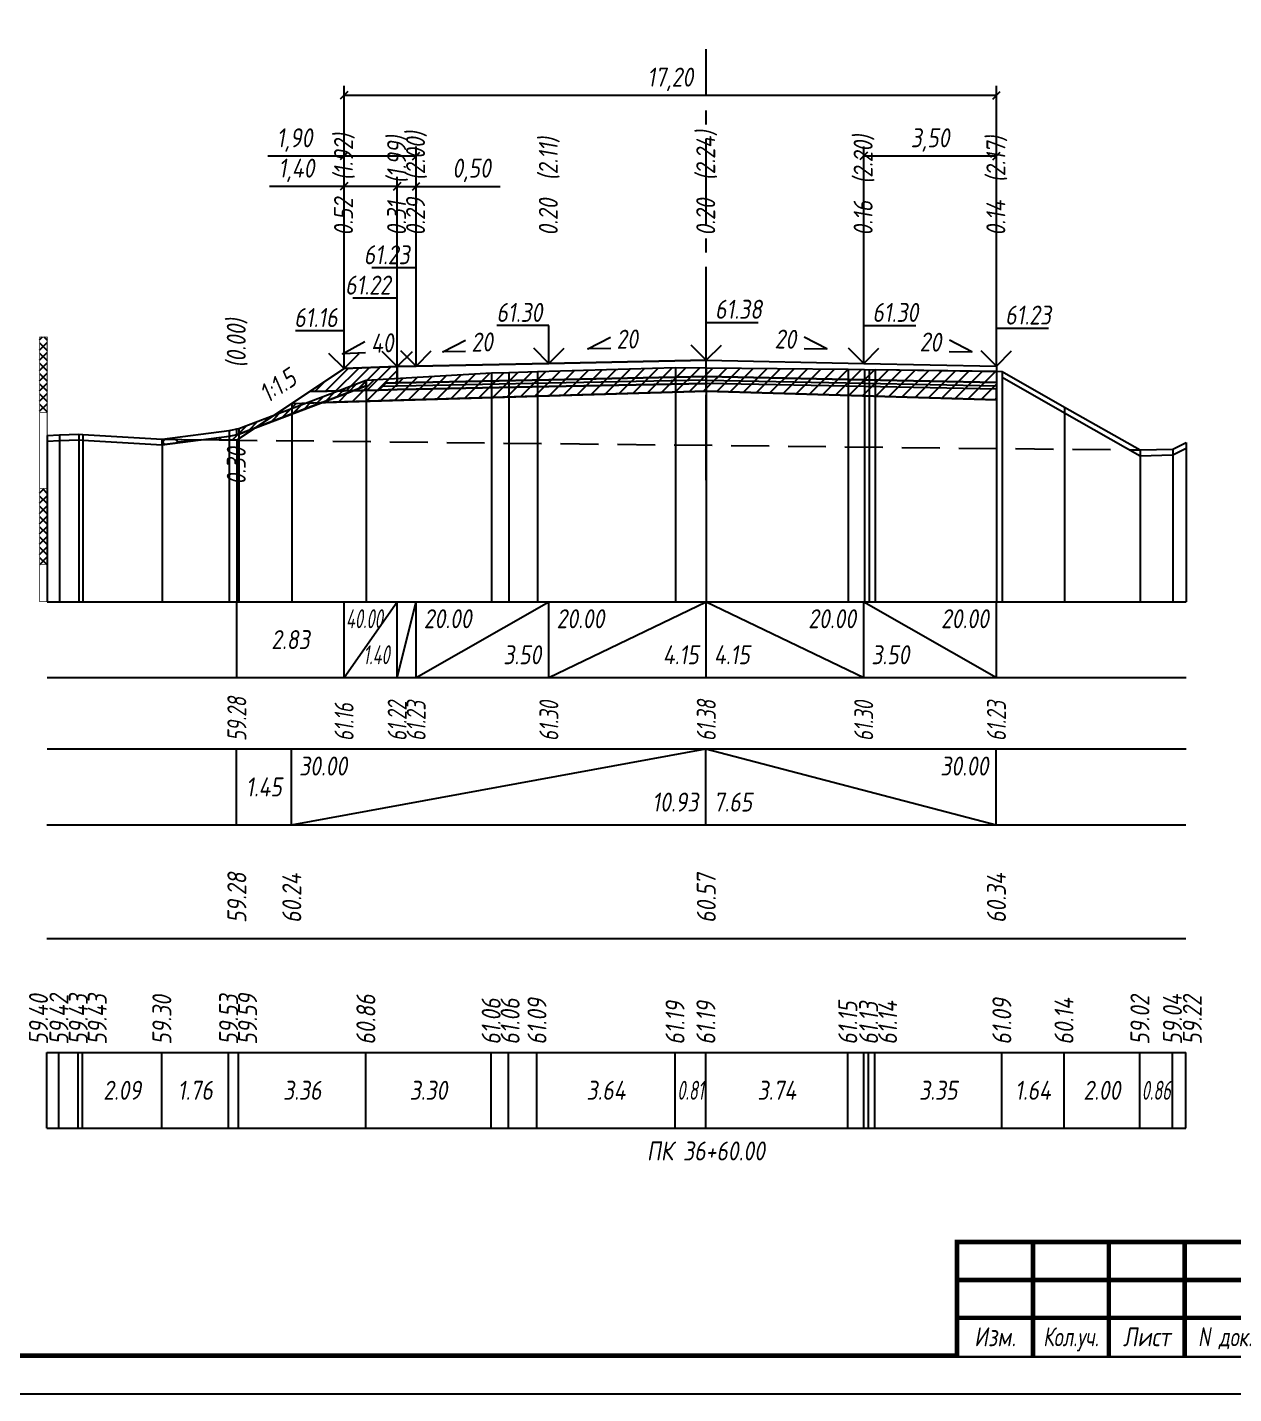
# Model space of a CAD drawing. Extents: x -717 to 1451, y -133302 to 233.
# Drawn here: x 77.4 to 236.4, y -57473.4 to -57293.3 of the extents above; entities that cross this region are included whole.
import ezdxf
from ezdxf.enums import TextEntityAlignment as Align

# ---------------------------------------------------------------- set-up
doc = ezdxf.new("R2010")
doc.units = 0
doc.linetypes.add('осевая2', pattern=[1.125, 0.75, -0.125, 0.125, -0.125])
doc.linetypes.add('штриховая', pattern=[0.75, 0.5, -0.25])
for name, color, linetype in [('Зарамочное оформление', 7, 'Continuous'), ('Интерполированный поперечник', 2, 'Continuous'), ('Код_510', 7, 'Continuous'), ('Код_514', 1, 'Continuous'), ('Код_516', 1, 'Continuous'), ('Контур_0', 7, 'Continuous'), ('Контур_2521', 7, 'Continuous'), ('Контур_2564', 7, 'Continuous'), ('Контур_2660', 7, 'Continuous'), ('Контур_2665', 7, 'Continuous'), ('Контур_400', 7, 'Continuous'), ('Контур_508', 7, 'Continuous'), ('Контур_512', 7, 'Continuous'), ('Контур_513', 7, 'Continuous'), ('Контур_818', 7, 'Continuous'), ('Красный поперечник', 1, 'Continuous'), ('Линейка абсолютных высот', 7, 'Continuous'), ('Объём_2501', 7, 'Continuous'), ('Объём_2564', 7, 'Continuous'), ('Объём_2650', 7, 'Continuous'), ('Объём_2660', 7, 'Continuous'), ('Объём_2661', 7, 'Continuous'), ('Объём_2665', 7, 'Continuous'), ('Объём_2666', 7, 'Continuous'), ('Объём_2667', 7, 'Continuous'), ('Объём_2668', 7, 'Continuous'), ('Объём_2669', 7, 'Continuous'), ('Объём_2675', 7, 'Continuous'), ('Ось', 1, 'осевая2'), ('Откосы', 7, 'Continuous'), ('Отметки покрытия', 7, 'Continuous'), ('Подписи поперечников', 7, 'Continuous'), ('Рабочие отметки', 7, 'Continuous'), ('Рабочие отметки доп.', 7, 'Continuous'), ('Таблица', 7, 'Continuous'), ('Уклоны проезжей части', 7, 'Continuous'), ('Черный поперечник', 3, 'Continuous')]:
    doc.layers.add(name, color=color, linetype=linetype)
for name, color, linetype, true_color in [('Контур_2540', 2, 'Continuous', 0xffff00), ('Контур_2560', 2, 'Continuous', 0xffff00), ('Контур_2561', 7, 'Continuous', 0xff8040), ('Контур_2562', 3, 'Continuous', 0x00ff00), ('Контур_2563', 7, 'Continuous', 0xff8000), ('Контур_2570', 7, 'Continuous', 0x80ff00), ('Контур_2736', 4, 'Continuous', 0x00ffff), ('Контур_2737', 4, 'Continuous', 0x00ffff), ('Контур_2738', 4, 'Continuous', 0x00ffff), ('Контур_2739', 4, 'Continuous', 0x00ffff), ('Контур_2741', 4, 'Continuous', 0x00ffff), ('Контур_2742', 4, 'Continuous', 0x00ffff), ('Контур_2743', 4, 'Continuous', 0x00ffff), ('Контур_2744', 7, 'Continuous', 0xa4ffff), ('Контур_2745', 7, 'Continuous', 0xa4ffff), ('Контур_2747', 4, 'Continuous', 0x00ffff), ('Контур_2748', 4, 'Continuous', 0x00ffff), ('Контур_2749', 4, 'Continuous', 0x00ffff), ('Контур_2750', 4, 'Continuous', 0x00ffff), ('Контур_2751', 4, 'Continuous', 0x00ffff), ('Контур_2752', 4, 'Continuous', 0x00ffff), ('Контур_402', 7, 'Continuous', 0xff6464), ('Контур_703', 4, 'Continuous', 0x00ffff), ('Контур_705', 4, 'Continuous', 0x00ffff), ('Контур_707', 4, 'Continuous', 0x00ffff), ('Контур_720', 131, 'Continuous', 0xaaffff), ('Объём_2500', 7, 'Continuous', 0xc0c0c0), ('Объём_2520', 7, 'Continuous', 0x80ffff), ('Объём_2540', 2, 'Continuous', 0xffff00), ('Объём_2560', 2, 'Continuous', 0xffff00), ('Объём_2561', 7, 'Continuous', 0xff8040), ('Объём_2562', 3, 'Continuous', 0x00ff00), ('Объём_2563', 7, 'Continuous', 0xff8000), ('Объём_2570', 7, 'Continuous', 0x80ff00), ('Объём_2580', 3, 'Continuous', 0x00ff00), ('Объём_2600', 7, 'Continuous', 0x808000)]:
    doc.layers.add(name, color=color, linetype=linetype, true_color=true_color)
doc.styles.get("Standard").update_dxf_attribs({"font": 'txt', "height": 2.5})
doc.styles.add('М', font='romand.shx', dxfattribs={"width": 0.8, "oblique": 10, "height": 2.5})
doc.dimstyles.new('ISO-25', dxfattribs={"dimtxt": 2.5, "dimasz": 2.5, "dimexe": 1.25, "dimexo": 0.625, "dimtad": 1, "dimtxsty": 'Standard', "dimcen": 2.5, "dimadec": 0, "dimazin": 0, "dimtfac": 1, "dimtmove": 0, "dimatfit": 3, "dimfxl": 1, "dimarcsym": 0})
pattern_1 = [(45.0000013, (0, 0), (-0.67351924, 0.673519211), []), (135.0000003, (0, 0), (-0.673519222, -0.67351923), [])]

# ---------------------------------------------------------------- blocks, each defined once
blk = doc.blocks.new('_Oblique')
at = {"color": 0, "linetype": 'ByBlock', "lineweight": -2}
blk.add_line((-0.5, -0.5), (0.5, 0.5), dxfattribs=at)
blk = doc.blocks.new('*D1378')
at = {"color": 0, "lineweight": -2, "transparency": 16777216}
for p, q in [((119.14, -57337.71), (119.14, -57312.99)), ((126.14, -57337.43), (126.14, -57312.99)), ((119.14, -57314.24), (109.32, -57314.24)), ((126.14, -57314.24), (119.14, -57314.24))]:
    blk.add_line(p, q, dxfattribs=at)
at = {"layer": 'Defpoints', "color": 0, "transparency": 16777216}
for p in [(126.14, -57314.24), (119.14, -57338.34), (126.14, -57338.06)]:
    blk.add_point(p, dxfattribs=at)
at = {"color": 0, "lineweight": -2, "transparency": 16777216, "rotation": 180}
blk.add_blockref('_Oblique', (119.14, -57314.24), dxfattribs=at)
at = {"color": 0, "lineweight": -2, "transparency": 16777216}
blk.add_blockref('_Oblique', (126.14, -57314.24), dxfattribs=at)
at = {"color": 0, "transparency": 16777216, "insert": (112.86, -57312.13), "char_height": 2.5, "width": 8.75, "attachment_point": 5, "style": 'М'}
blk.add_mtext('1,40', dxfattribs=at)
blk = doc.blocks.new('*D1379')
at = {"color": 0, "lineweight": -2, "transparency": 16777216}
for p, q in [((126.14, -57337.43), (126.14, -57312.99)), ((128.64, -57337.38), (128.64, -57312.99)), ((126.14, -57314.24), (128.64, -57314.24)), ((128.64, -57314.24), (139.71, -57314.24))]:
    blk.add_line(p, q, dxfattribs=at)
at = {"layer": 'Defpoints', "color": 0, "transparency": 16777216}
for p in [(128.64, -57314.24), (126.14, -57338.06), (128.64, -57338.01)]:
    blk.add_point(p, dxfattribs=at)
at = {"color": 0, "lineweight": -2, "transparency": 16777216, "rotation": 180}
blk.add_blockref('_Oblique', (126.14, -57314.24), dxfattribs=at)
at = {"color": 0, "lineweight": -2, "transparency": 16777216}
blk.add_blockref('_Oblique', (128.64, -57314.24), dxfattribs=at)
at = {"color": 0, "transparency": 16777216, "insert": (135.95, -57312.13), "char_height": 2.5, "width": 9.1667, "attachment_point": 5, "style": 'М'}
blk.add_mtext('0,50', dxfattribs=at)
blk = doc.blocks.new('*D1380')
at = {"color": 0, "lineweight": -2, "transparency": 16777216}
for p, q in [((187.64, -57337.03), (187.64, -57308.99)), ((205.14, -57310.24), (187.64, -57310.24)), ((205.14, -57337.38), (205.14, -57308.99))]:
    blk.add_line(p, q, dxfattribs=at)
at = {"layer": 'Defpoints', "color": 0, "transparency": 16777216}
for p in [(187.64, -57310.24), (187.64, -57337.66), (205.14, -57338.01)]:
    blk.add_point(p, dxfattribs=at)
at = {"color": 0, "lineweight": -2, "transparency": 16777216, "rotation": 180}
blk.add_blockref('_Oblique', (187.64, -57310.24), dxfattribs=at)
at = {"color": 0, "lineweight": -2, "transparency": 16777216}
blk.add_blockref('_Oblique', (205.14, -57310.24), dxfattribs=at)
at = {"color": 0, "transparency": 16777216, "insert": (196.39, -57308.13), "char_height": 2.5, "width": 9.5833, "attachment_point": 5, "style": 'М'}
blk.add_mtext('3,50', dxfattribs=at)
blk = doc.blocks.new('*D1381')
at = {"color": 0, "lineweight": -2, "transparency": 16777216}
for p, q in [((119.14, -57310.24), (109.07, -57310.24)), ((119.14, -57337.71), (119.14, -57308.99)), ((128.64, -57310.24), (119.14, -57310.24)), ((128.64, -57337.38), (128.64, -57308.99))]:
    blk.add_line(p, q, dxfattribs=at)
at = {"layer": 'Defpoints', "color": 0, "transparency": 16777216}
for p in [(128.64, -57310.24), (119.14, -57338.34), (128.64, -57338.01)]:
    blk.add_point(p, dxfattribs=at)
at = {"color": 0, "lineweight": -2, "transparency": 16777216, "rotation": 180}
blk.add_blockref('_Oblique', (119.14, -57310.24), dxfattribs=at)
at = {"color": 0, "lineweight": -2, "transparency": 16777216}
blk.add_blockref('_Oblique', (128.64, -57310.24), dxfattribs=at)
at = {"color": 0, "transparency": 16777216, "insert": (112.61, -57308.13), "char_height": 2.5, "width": 8.75, "attachment_point": 5, "style": 'М'}
blk.add_mtext('1,90', dxfattribs=at)
blk = doc.blocks.new('*D1382')
at = {"color": 0, "lineweight": -2, "transparency": 16777216}
for p, q in [((119.14, -57337.71), (119.14, -57300.99)), ((205.14, -57337.38), (205.14, -57300.99)), ((119.14, -57302.24), (205.14, -57302.24))]:
    blk.add_line(p, q, dxfattribs=at)
at = {"layer": 'Defpoints', "color": 0, "transparency": 16777216}
for p in [(205.14, -57302.24), (119.14, -57338.34), (205.14, -57338.01)]:
    blk.add_point(p, dxfattribs=at)
at = {"color": 0, "lineweight": -2, "transparency": 16777216, "rotation": 180}
blk.add_blockref('_Oblique', (119.14, -57302.24), dxfattribs=at)
at = {"color": 0, "lineweight": -2, "transparency": 16777216}
blk.add_blockref('_Oblique', (205.14, -57302.24), dxfattribs=at)
at = {"color": 0, "transparency": 16777216, "insert": (162.14, -57300.13), "char_height": 2.5, "width": 11.25, "attachment_point": 5, "style": 'М'}
blk.add_mtext('17,20', dxfattribs=at)
blk = doc.blocks.new('Штамп')
at = {"linetype": 'Continuous'}
blk.add_wipeout([(199.95, -411.25), (384.95, -411.25), (384.95, -426.25), (199.95, -426.25)], dxfattribs=at).dxf.layer = 'Зарамочное оформление'
at = {"layer": 'Зарамочное оформление', "linetype": 'Continuous', "lineweight": -3, "const_width": 0.6, "flags": 128}
for points in [[(199.95, -426.25), (199.95, -411.25), (384.95, -411.25)], [(209.95, -411.25), (209.95, -426.25)], [(219.95, -411.25), (219.95, -426.25)], [(229.95, -411.25), (229.95, -426.25)], [(239.95, -411.25), (239.95, -426.25)], [(254.95, -411.25), (254.95, -426.25)], [(264.95, -411.25), (264.95, -426.25)], [(374.95, -411.25), (374.95, -426.25)], [(199.95, -416.25), (264.95, -416.25)], [(374.95, -418.25), (384.95, -418.25)], [(199.95, -421.25), (264.95, -421.25)]]:
    blk.add_lwpolyline(points, dxfattribs=at)
at = {"linetype": 'Continuous', "insert": (319.95, -419.17), "char_height": 5, "width": 110, "attachment_point": 5, "style": 'М'}
blk.add_mtext('{\\Q10;\\W0.8;43/23-Р-ЗП2-1}', dxfattribs=at)
at = {"layer": 'Зарамочное оформление', "linetype": 'Continuous', "style": 'М', "oblique": 10}
for s, width, p in [('Лист', 0.8, (379.95, -414.66)), ('Изм.', 0.8, (204.95, -423.75)), ('Кол.уч.', 0.7, (214.95, -423.75)), ('Лист', 0.8, (224.95, -423.75)), ('N док.', 0.7, (235.28, -423.75)), ('Подпись', 0.8, (247.45, -423.75)), ('Дата', 0.8, (259.95, -423.75))]:
    blk.add_text(s, height=2.5, dxfattribs=dict(at, width=width)).set_placement(p, align=Align.MIDDLE_CENTER)
blk = doc.blocks.new('шифр')
blk.add_blockref('Штамп', (0, -57102))

msp = doc.modelspace()

# ---------------------------------------------------------------- hatches: boundary and pattern name
at = {"layer": 'Линейка абсолютных высот'}
h = msp.add_hatch(dxfattribs=at)
h.set_pattern_fill('ANSI37', scale=0.3, style=0)
h.set_pattern_definition(pattern_1)
h.paths.add_polyline_path([(80, -57344.091), (80, -57334.091), (79, -57334.091), (79, -57344.091)])
h = msp.add_hatch(dxfattribs=at)
h.set_pattern_fill('ANSI37', scale=0.3, style=0)
h.set_pattern_definition(pattern_1)
h.paths.add_polyline_path([(80, -57364.091), (80, -57354.091), (79, -57354.091), (79, -57364.091)])
at = {"layer": 'Объём_2563'}
h = msp.add_hatch(dxfattribs=at)
h.set_pattern_fill('ANSI31', color=256, scale=0.3)
h.paths.add_polyline_path([(124.639, -57340.174), (126.139, -57340.144), (126.139, -57337.994), (119.139, -57338.274), (114.639, -57341.274), (123.72, -57341.092)])
at = {"layer": 'Объём_2570'}
h = msp.add_hatch(dxfattribs=at)
h.set_pattern_fill('ANSI31', color=256, scale=0.2)
h.paths.add_polyline_path([(105.282, -57346.904), (105, -57346.962), (105, -57346.212), (105.282, -57346.154), (122.064, -57339.774), (122.064, -57340.524)])
h = msp.add_hatch(dxfattribs=at)
h.set_pattern_fill('ANSI31', color=256, scale=0.2)
h.paths.add_polyline_path([(107.4, -57346.099), (112.247, -57342.868), (116.212, -57342.749)])
at = {"layer": 'Объём_2600'}
h = msp.add_hatch(dxfattribs=at)
h.set_pattern_fill('ANSI31', color=6, scale=0.4)
h.paths.add_polyline_path([(166.889, -57341.229), (116.212, -57342.749), (122.064, -57340.524), (122.064, -57339.774), (138.578, -57338.806), (140.859, -57338.775), (144.619, -57338.652), (162.821, -57338.12), (166.889, -57338.163)])
h = msp.add_hatch(dxfattribs=at)
h.set_pattern_fill('ANSI31', color=6, scale=0.4)
h.paths.add_polyline_path([(205.139, -57342.376), (166.889, -57341.229), (166.889, -57338.163), (185.594, -57338.359), (187.731, -57338.397), (188.342, -57338.42), (189.139, -57338.402), (205.139, -57338.625)])
h = msp.add_hatch(dxfattribs=at)
h.set_pattern_fill('ANSI31', color=6, scale=0.4)
h.paths.add_polyline_path([(105, -57347.699), (100.383, -57347.649), (103.969, -57347.172), (105.282, -57346.904), (107.4, -57346.099)])
h = msp.add_hatch(dxfattribs=at)
h.set_pattern_fill('HONEY', color=5, scale=0.3)
h.paths.add_polyline_path([(95.171, -57348.342), (95.171, -57347.592), (100.383, -57347.649)])

# ---------------------------------------------------------------- linework, layer by layer
at = {"flags": 128}
msp.add_lwpolyline([(-30.054, -57473.421), (389.946, -57473.421), (389.946, -57176.421), (-30.054, -57176.421)], close=True, dxfattribs=at)
at = {"const_width": 0.6, "flags": 128}
msp.add_lwpolyline([(-10.054, -57468.421), (384.946, -57468.421), (384.946, -57181.421), (-10.054, -57181.421)], close=True, dxfattribs=at)
at = {"layer": 'Код_510'}
for p, q in [((79.946, -57438.421), (79.946, -57428.421)), ((81.549, -57438.421), (81.549, -57428.421)), ((84.1, -57438.421), (84.1, -57428.421)), ((84.652, -57438.421), (84.652, -57428.421)), ((95.117, -57438.421), (95.117, -57428.421)), ((103.915, -57438.421), (103.915, -57428.421)), ((105.228, -57438.421), (105.228, -57428.421)), ((122.01, -57438.421), (122.01, -57428.421)), ((138.523, -57438.421), (138.523, -57428.421)), ((140.805, -57438.421), (140.805, -57428.421)), ((144.565, -57438.421), (144.565, -57428.421)), ((162.767, -57438.421), (162.767, -57428.421)), ((166.834, -57438.421), (166.834, -57428.421)), ((185.54, -57438.421), (185.54, -57428.421)), ((187.676, -57438.421), (187.676, -57428.421)), ((188.287, -57438.421), (188.287, -57428.421)), ((189.085, -57438.421), (189.085, -57428.421)), ((205.851, -57438.421), (205.851, -57428.421)), ((214.043, -57438.421), (214.043, -57428.421)), ((224.05, -57438.421), (224.05, -57428.421)), ((228.345, -57438.421), (228.345, -57428.421)), ((230.084, -57438.421), (230.084, -57428.421))]:
    msp.add_line(p, q, dxfattribs=at)
at = {"layer": 'Код_514'}
for p, q in [((105, -57379), (105, -57369)), ((119.139, -57379), (119.139, -57369)), ((119.139, -57379), (126.139, -57369)), ((126.139, -57379), (126.139, -57369)), ((126.139, -57379), (128.639, -57369)), ((128.639, -57379), (128.639, -57369)), ((128.639, -57379), (146.139, -57369)), ((146.139, -57379), (146.139, -57369)), ((146.139, -57379), (166.889, -57369)), ((166.889, -57379), (166.889, -57369)), ((166.889, -57369), (187.639, -57379)), ((187.639, -57379), (187.639, -57369)), ((187.639, -57369), (205.139, -57379)), ((205.139, -57379), (205.139, -57369))]:
    msp.add_line(p, q, dxfattribs=at)
at = {"layer": 'Код_516'}
for p, q in [((104.946, -57398.421), (104.946, -57388.421)), ((112.193, -57398.421), (112.193, -57388.421)), ((112.193, -57398.421), (166.834, -57388.421)), ((166.834, -57398.421), (166.834, -57388.421)), ((166.834, -57388.421), (205.084, -57398.421)), ((205.084, -57398.421), (205.084, -57388.421))]:
    msp.add_line(p, q, dxfattribs=at)
at = {"layer": 'Контур_0', "flags": 128}
for points in [[(166.889, -57337.179), (146.139, -57337.594), (128.639, -57337.944), (128.639, -57337.944), (128.639, -57337.944), (128.639, -57337.944), (128.639, -57337.944), (126.139, -57337.994), (126.139, -57340.144), (128.639, -57340.094), (128.639, -57340.094), (128.639, -57340.094), (128.639, -57340.094), (128.639, -57340.094), (128.639, -57340.094), (146.139, -57339.744), (166.889, -57339.329), (166.889, -57337.179)], [(205.139, -57340.094), (187.639, -57339.744), (166.889, -57339.329), (166.889, -57337.179), (166.889, -57337.179), (187.639, -57337.594), (205.139, -57337.944), (205.139, -57340.094)], [(119.139, -57338.274), (105, -57347.699), (105, -57347.699), (105, -57347.699), (105, -57347.699), (105, -57347.699), (105, -57347.699), (105, -57347.699), (105, -57347.699), (105, -57347.699), (105, -57347.699), (105, -57347.699), (105, -57347.699), (105, -57347.699), (105, -57347.699), (105, -57347.699)], [(119.139, -57338.274), (105, -57347.699), (105, -57347.699), (105, -57347.699), (105, -57347.699), (105, -57347.699), (105, -57347.699), (105, -57347.699), (105, -57347.699), (105, -57347.699), (105, -57347.699), (105, -57347.699), (105, -57347.699), (105, -57347.699), (105, -57347.699), (105, -57347.699), (105, -57347.699), (105, -57347.699), (105, -57347.699), (105, -57347.699), (105, -57347.699), (105, -57347.699), (105, -57347.699), (105, -57347.699), (105, -57347.699), (105, -57347.699), (105, -57347.699), (105, -57347.699), (105, -57347.699), (105, -57347.699)], [(119.139, -57338.274), (119.139, -57338.274)], [(205.139, -57337.944), (205.139, -57341.994)], [(114.639, -57341.274), (123.72, -57341.092), (124.639, -57340.174), (126.139, -57340.144)], [(166.889, -57339.329), (146.139, -57339.744), (128.639, -57340.094), (128.639, -57340.094), (128.639, -57340.094), (128.639, -57340.094), (128.639, -57340.094), (128.639, -57340.094), (126.139, -57340.144), (124.639, -57340.174), (123.72, -57341.092), (126.139, -57341.044), (128.639, -57340.994), (128.639, -57340.994), (128.639, -57340.994), (128.639, -57340.994), (128.639, -57340.994), (128.639, -57340.994), (146.139, -57340.644), (166.889, -57340.229), (166.889, -57339.329)], [(205.139, -57340.994), (187.639, -57340.644), (166.889, -57340.229), (166.889, -57339.329), (166.889, -57339.329), (187.639, -57339.744), (205.139, -57340.094), (205.139, -57340.994)]]:
    msp.add_lwpolyline(points, dxfattribs=at)
at = {"layer": 'Контур_2521', "color": 250, "flags": 128}
for points in [[(166.889, -57339.779), (146.139, -57340.194), (128.639, -57340.544), (128.639, -57340.544), (128.639, -57340.544), (128.639, -57340.544), (128.639, -57340.544), (128.639, -57340.544), (126.139, -57340.594), (124.179, -57340.633)], [(166.889, -57339.779), (187.639, -57340.194), (205.139, -57340.544)]]:
    msp.add_lwpolyline(points, dxfattribs=at)
at = {"layer": 'Контур_2540', "flags": 128}
for points in [[(146.139, -57340.644), (128.639, -57340.994), (126.139, -57341.044), (123.72, -57341.092), (114.639, -57341.274), (112.247, -57342.868), (166.889, -57341.229), (166.889, -57340.229), (146.139, -57340.644)], [(205.139, -57340.994), (187.639, -57340.644), (166.889, -57340.229), (166.889, -57341.229), (166.889, -57341.229), (205.139, -57342.376), (205.139, -57340.994)]]:
    msp.add_lwpolyline(points, dxfattribs=at)
at = {"layer": 'Контур_2560', "flags": 128}
msp.add_lwpolyline([(119.139, -57338.274), (119.139, -57338.274), (119.139, -57338.274), (126.139, -57337.994)], dxfattribs=at)
at = {"layer": 'Контур_2561', "flags": 128}
msp.add_lwpolyline([(126.139, -57337.994), (126.139, -57337.994), (119.139, -57338.274), (119.139, -57338.274), (126.139, -57337.994)], dxfattribs=at)
at = {"layer": 'Контур_2562', "flags": 128}
msp.add_lwpolyline([(119.139, -57338.274), (119.139, -57338.274), (119.139, -57338.274), (119.139, -57338.274), (119.139, -57338.274)], dxfattribs=at)
at = {"layer": 'Контур_2563', "flags": 128}
msp.add_lwpolyline([(124.639, -57340.174), (126.139, -57340.144), (126.139, -57337.994), (119.139, -57338.274), (114.639, -57341.274), (123.72, -57341.092), (124.639, -57340.174)], dxfattribs=at)
at = {"layer": 'Контур_2564', "flags": 128}
msp.add_lwpolyline([(119.139, -57338.274), (126.139, -57337.994)], dxfattribs=at)
at = {"layer": 'Контур_2570', "flags": 128}
msp.add_lwpolyline([(80, -57347.822), (81.603, -57347.737), (84.154, -57347.67), (84.706, -57347.695), (95.171, -57348.342), (95.171, -57348.342), (103.969, -57347.172), (105.282, -57346.904), (122.064, -57340.524), (122.064, -57339.774), (138.578, -57338.806), (140.859, -57338.775), (144.619, -57338.652), (162.821, -57338.12), (166.889, -57338.163), (185.594, -57338.359), (187.731, -57338.397), (188.342, -57338.42), (189.139, -57338.402), (205.906, -57338.635), (205.906, -57339.385), (214.097, -57344.116), (224.104, -57349.75), (224.104, -57349.75), (228.399, -57349.643), (230.139, -57348.742)], dxfattribs=at)
at = {"layer": 'Контур_2660', "flags": 128}
for points in [[(112.247, -57342.868), (166.889, -57341.229)], [(166.889, -57341.229), (205.139, -57342.376)]]:
    msp.add_lwpolyline(points, dxfattribs=at)
at = {"layer": 'Контур_2665', "flags": 128}
msp.add_lwpolyline([(119.139, -57338.274), (119.139, -57338.274)], dxfattribs=at)
at = {"layer": 'Контур_2736', "flags": 128}
msp.add_lwpolyline([(119.139, -57338.274), (105, -57347.699)], dxfattribs=at)
at = {"layer": 'Контур_2737', "flags": 128}
msp.add_lwpolyline([(105, -57347.699), (105, -57347.699)], dxfattribs=at)
at = {"layer": 'Контур_2738', "flags": 128}
msp.add_lwpolyline([(105, -57347.699), (105, -57347.699)], dxfattribs=at)
at = {"layer": 'Контур_2739', "flags": 128}
msp.add_lwpolyline([(105, -57347.699), (105, -57347.699)], dxfattribs=at)
at = {"layer": 'Контур_2741', "flags": 128}
msp.add_lwpolyline([(105, -57347.699), (105, -57347.699)], dxfattribs=at)
at = {"layer": 'Контур_2742', "flags": 128}
msp.add_lwpolyline([(105, -57347.699), (105, -57347.699)], dxfattribs=at)
at = {"layer": 'Контур_2743', "flags": 128}
msp.add_lwpolyline([(105, -57347.699), (105, -57347.699)], dxfattribs=at)
at = {"layer": 'Контур_2744', "flags": 128}
msp.add_lwpolyline([(105, -57347.699), (105, -57347.699)], dxfattribs=at)
msp.add_lwpolyline([(105, -57347.699), (105, -57347.699)], dxfattribs=at)
msp.add_lwpolyline([(105, -57347.699), (105, -57347.699)], dxfattribs=at)
msp.add_lwpolyline([(105, -57347.699), (105, -57347.699)], dxfattribs=at)
msp.add_lwpolyline([(105, -57347.699), (105, -57347.699)], dxfattribs=at)
msp.add_lwpolyline([(105, -57347.699), (105, -57347.699)], dxfattribs=at)
at = {"layer": 'Контур_2745', "flags": 128}
msp.add_lwpolyline([(105, -57347.699), (105, -57347.699)], dxfattribs=at)
msp.add_lwpolyline([(105, -57347.699), (105, -57347.699)], dxfattribs=at)
msp.add_lwpolyline([(105, -57347.699), (105, -57347.699)], dxfattribs=at)
msp.add_lwpolyline([(105, -57347.699), (105, -57347.699)], dxfattribs=at)
msp.add_lwpolyline([(105, -57347.699), (105, -57347.699)], dxfattribs=at)
msp.add_lwpolyline([(105, -57347.699), (105, -57347.699)], dxfattribs=at)
at = {"layer": 'Контур_2747', "flags": 128}
msp.add_lwpolyline([(105, -57347.699), (105, -57347.699)], dxfattribs=at)
at = {"layer": 'Контур_2748', "flags": 128}
msp.add_lwpolyline([(105, -57347.699), (105, -57347.699)], dxfattribs=at)
at = {"layer": 'Контур_2749', "flags": 128}
msp.add_lwpolyline([(105, -57347.699), (105, -57347.699)], dxfattribs=at)
at = {"layer": 'Контур_2750', "flags": 128}
msp.add_lwpolyline([(105, -57347.699), (105, -57347.699)], dxfattribs=at)
at = {"layer": 'Контур_2751', "flags": 128}
msp.add_lwpolyline([(105, -57347.699), (105, -57347.699)], dxfattribs=at)
at = {"layer": 'Контур_2752', "flags": 128}
msp.add_lwpolyline([(105, -57347.699), (105, -57347.699)], dxfattribs=at)
at = {"layer": 'Контур_400', "flags": 128}
for points in [[(126.139, -57337.994), (128.639, -57337.944), (128.639, -57337.944), (128.639, -57337.944), (128.639, -57337.944), (128.639, -57337.944), (128.639, -57337.944), (146.139, -57337.594), (166.889, -57337.179)], [(166.889, -57337.179), (187.639, -57337.594), (205.139, -57337.944)]]:
    msp.add_lwpolyline(points, dxfattribs=at)
at = {"layer": 'Контур_402', "flags": 128}
msp.add_lwpolyline([(112.247, -57342.868), (166.889, -57341.229), (205.139, -57342.376)], dxfattribs=at)
at = {"layer": 'Контур_508', "flags": 128}
msp.add_lwpolyline([(105, -57347.699), (112.247, -57342.868), (166.889, -57341.229), (205.139, -57342.376)], dxfattribs=at)
at = {"layer": 'Контур_512', "flags": 128}
msp.add_lwpolyline([(105, -57347.699), (112.247, -57342.868), (166.889, -57341.229), (205.139, -57342.376)], dxfattribs=at)
at = {"layer": 'Контур_513', "flags": 128}
msp.add_lwpolyline([(105, -57347.699), (112.247, -57342.868), (166.889, -57341.229), (205.139, -57342.376)], dxfattribs=at)
at = {"layer": 'Контур_703', "flags": 128}
for points in [[(119.139, -57338.274), (105, -57347.699)], [(105, -57347.699), (105, -57347.699)]]:
    msp.add_lwpolyline(points, dxfattribs=at)
at = {"layer": 'Контур_705', "flags": 128}
msp.add_lwpolyline([(105, -57347.699), (105, -57347.699)], dxfattribs=at)
at = {"layer": 'Контур_707', "flags": 128}
msp.add_lwpolyline([(105, -57347.699), (105, -57347.699)], dxfattribs=at)
at = {"layer": 'Контур_720', "flags": 128}
msp.add_lwpolyline([(105, -57347.699), (105, -57347.699)], dxfattribs=at)
at = {"layer": 'Контур_818', "flags": 128}
msp.add_lwpolyline([(105, -57346.962), (105.282, -57346.904), (122.064, -57340.524), (122.064, -57339.774), (138.578, -57338.806), (140.859, -57338.775), (144.619, -57338.652), (162.821, -57338.12), (166.889, -57338.163), (185.594, -57338.359), (187.731, -57338.397), (188.342, -57338.42), (189.139, -57338.402), (205.139, -57338.625)], dxfattribs=at)
at = {"layer": 'Красный поперечник'}
for p, q in [((146.139, -57337.594), (166.889, -57337.179)), ((166.889, -57337.179), (187.639, -57337.594)), ((105, -57347.699), (119.139, -57338.274)), ((119.139, -57338.274), (126.139, -57337.994)), ((126.139, -57337.994), (128.639, -57337.944)), ((128.639, -57337.944), (146.139, -57337.594)), ((187.639, -57337.594), (205.139, -57337.944)), ((166.889, -57341.229), (166.889, -57369)), ((205.139, -57342.376), (205.139, -57369)), ((112.247, -57342.868), (112.247, -57369)), ((105, -57347.699), (105, -57369))]:
    msp.add_line(p, q, dxfattribs=at)
at = {"layer": 'Линейка абсолютных высот', "color": 7, "const_width": 0.1, "flags": 128}
for points in [[(80, -57344.091), (80, -57334.091), (79, -57334.091), (79, -57344.091), (80, -57344.091)], [(80, -57354.091), (80, -57344.091), (79, -57344.091), (79, -57354.091), (80, -57354.091)], [(80, -57364.091), (80, -57354.091), (79, -57354.091), (79, -57364.091), (80, -57364.091)], [(80, -57369), (80, -57364.091), (79, -57364.091), (79, -57369), (80, -57369)]]:
    msp.add_lwpolyline(points, dxfattribs=at)
at = {"layer": 'Объём_2500', "flags": 128}
for points in [[(166.889, -57337.179), (146.139, -57337.594), (128.639, -57337.944), (128.639, -57337.944), (128.639, -57337.944), (128.639, -57337.944), (128.639, -57337.944), (126.139, -57337.994), (126.139, -57340.144), (128.639, -57340.094), (128.639, -57340.094), (128.639, -57340.094), (128.639, -57340.094), (128.639, -57340.094), (128.639, -57340.094), (146.139, -57339.744), (166.889, -57339.329), (166.889, -57337.179)], [(205.139, -57340.094), (187.639, -57339.744), (166.889, -57339.329), (166.889, -57337.179), (166.889, -57337.179), (187.639, -57337.594), (205.139, -57337.944), (205.139, -57340.094)]]:
    msp.add_lwpolyline(points, dxfattribs=at)
at = {"layer": 'Объём_2501', "flags": 128}
for points in [[(126.139, -57337.994), (128.639, -57337.944), (128.639, -57337.944), (128.639, -57337.944), (128.639, -57337.944), (128.639, -57337.944), (128.639, -57337.944), (146.139, -57337.594), (166.889, -57337.179)], [(166.889, -57337.179), (187.639, -57337.594), (205.139, -57337.944)]]:
    msp.add_lwpolyline(points, dxfattribs=at)
at = {"layer": 'Объём_2520', "color": 250, "flags": 128}
for points in [[(166.889, -57339.329), (146.139, -57339.744), (128.639, -57340.094), (128.639, -57340.094), (128.639, -57340.094), (128.639, -57340.094), (128.639, -57340.094), (128.639, -57340.094), (126.139, -57340.144), (124.639, -57340.174), (123.72, -57341.092), (126.139, -57341.044), (128.639, -57340.994), (128.639, -57340.994), (128.639, -57340.994), (128.639, -57340.994), (128.639, -57340.994), (128.639, -57340.994), (146.139, -57340.644), (166.889, -57340.229), (166.889, -57339.329)], [(205.139, -57340.994), (187.639, -57340.644), (166.889, -57340.229), (166.889, -57339.329), (166.889, -57339.329), (187.639, -57339.744), (205.139, -57340.094), (205.139, -57340.994)]]:
    msp.add_lwpolyline(points, dxfattribs=at)
at = {"layer": 'Объём_2540', "flags": 128}
for points in [[(146.139, -57340.644), (128.639, -57340.994), (126.139, -57341.044), (123.72, -57341.092), (114.639, -57341.274), (112.247, -57342.868), (166.889, -57341.229), (166.889, -57340.229), (146.139, -57340.644)], [(205.139, -57340.994), (187.639, -57340.644), (166.889, -57340.229), (166.889, -57341.229), (166.889, -57341.229), (205.139, -57342.376), (205.139, -57340.994)]]:
    msp.add_lwpolyline(points, dxfattribs=at)
at = {"layer": 'Объём_2560', "flags": 128}
msp.add_lwpolyline([(119.139, -57338.274), (119.139, -57338.274), (119.139, -57338.274), (126.139, -57337.994)], dxfattribs=at)
at = {"layer": 'Объём_2561', "flags": 128}
msp.add_lwpolyline([(126.139, -57337.994), (126.139, -57337.994), (119.139, -57338.274), (119.139, -57338.274), (126.139, -57337.994)], dxfattribs=at)
at = {"layer": 'Объём_2562', "flags": 128}
msp.add_lwpolyline([(119.139, -57338.274), (119.139, -57338.274), (119.139, -57338.274), (119.139, -57338.274), (119.139, -57338.274)], dxfattribs=at)
at = {"layer": 'Объём_2563', "color": 250, "flags": 128}
msp.add_lwpolyline([(124.639, -57340.174), (126.139, -57340.144), (126.139, -57337.994), (119.139, -57338.274), (114.639, -57341.274), (123.72, -57341.092), (124.639, -57340.174)], dxfattribs=at)
at = {"layer": 'Объём_2564', "flags": 128}
msp.add_lwpolyline([(119.139, -57338.274), (126.139, -57337.994)], dxfattribs=at)
at = {"layer": 'Объём_2570', "flags": 128}
msp.add_lwpolyline([(105.282, -57346.904), (105, -57346.962), (105, -57346.212), (105.282, -57346.154), (122.064, -57339.774), (122.064, -57340.524), (105.282, -57346.904), (105.282, -57346.904)], dxfattribs=at)
at = {"layer": 'Объём_2580', "flags": 128}
msp.add_lwpolyline([(119.139, -57338.274), (119.139, -57338.274)], dxfattribs=at)
at = {"layer": 'Объём_2600', "color": 5, "flags": 128}
for points in [[(107.4, -57346.099), (112.247, -57342.868), (116.212, -57342.749), (107.4, -57346.099), (107.4, -57346.099)], [(95.171, -57348.342), (95.171, -57347.592), (100.383, -57347.649), (95.171, -57348.342), (95.171, -57348.342)]]:
    msp.add_lwpolyline(points, dxfattribs=at)
at = {"layer": 'Объём_2650', "color": 6, "flags": 128}
for points in [[(166.889, -57341.229), (116.212, -57342.749), (122.064, -57340.524), (122.064, -57339.774), (138.578, -57338.806), (140.859, -57338.775), (144.619, -57338.652), (162.821, -57338.12), (166.889, -57338.163), (166.889, -57341.229), (166.889, -57341.229)], [(205.139, -57342.376), (166.889, -57341.229), (166.889, -57338.163), (185.594, -57338.359), (187.731, -57338.397), (188.342, -57338.42), (189.139, -57338.402), (205.139, -57338.625), (205.139, -57342.376), (205.139, -57342.376)], [(105, -57347.699), (100.383, -57347.649), (103.969, -57347.172), (105.282, -57346.904), (107.4, -57346.099), (105, -57347.699), (105, -57347.699)]]:
    msp.add_lwpolyline(points, dxfattribs=at)
at = {"layer": 'Объём_2660', "flags": 128}
for points in [[(112.247, -57342.868), (166.889, -57341.229)], [(166.889, -57341.229), (205.139, -57342.376)]]:
    msp.add_lwpolyline(points, dxfattribs=at)
at = {"layer": 'Объём_2661', "flags": 128}
msp.add_lwpolyline([(119.139, -57338.274), (105, -57347.699)], dxfattribs=at)
at = {"layer": 'Объём_2665', "flags": 128}
msp.add_lwpolyline([(119.139, -57338.274), (119.139, -57338.274)], dxfattribs=at)
at = {"layer": 'Объём_2666', "flags": 128}
msp.add_lwpolyline([(119.139, -57338.274), (105, -57347.699)], dxfattribs=at)
at = {"layer": 'Объём_2667', "flags": 128}
msp.add_lwpolyline([(105, -57347.699), (105, -57347.699)], dxfattribs=at)
msp.add_lwpolyline([(105, -57347.699), (105, -57347.699)], dxfattribs=at)
at = {"layer": 'Объём_2668', "flags": 128}
msp.add_lwpolyline([(105, -57347.699), (105, -57347.699)], dxfattribs=at)
msp.add_lwpolyline([(105, -57347.699), (105, -57347.699)], dxfattribs=at)
at = {"layer": 'Объём_2669', "flags": 128}
msp.add_lwpolyline([(105, -57347.699), (105, -57347.699)], dxfattribs=at)
msp.add_lwpolyline([(105, -57347.699), (105, -57347.699)], dxfattribs=at)
at = {"layer": 'Объём_2675', "flags": 128}
msp.add_lwpolyline([(105, -57347.699), (105, -57347.699)], dxfattribs=at)
msp.add_lwpolyline([(105, -57347.699), (105, -57347.699)], dxfattribs=at)
msp.add_lwpolyline([(105, -57347.699), (105, -57347.699)], dxfattribs=at)
msp.add_lwpolyline([(105, -57347.699), (105, -57347.699)], dxfattribs=at)
msp.add_lwpolyline([(105, -57347.699), (105, -57347.699)], dxfattribs=at)
msp.add_lwpolyline([(105, -57347.699), (105, -57347.699)], dxfattribs=at)
msp.add_lwpolyline([(105, -57347.699), (105, -57347.699)], dxfattribs=at)
msp.add_lwpolyline([(105, -57347.699), (105, -57347.699)], dxfattribs=at)
msp.add_lwpolyline([(105, -57347.699), (105, -57347.699)], dxfattribs=at)
msp.add_lwpolyline([(105, -57347.699), (105, -57347.699)], dxfattribs=at)
msp.add_lwpolyline([(105, -57347.699), (105, -57347.699)], dxfattribs=at)
msp.add_lwpolyline([(105, -57347.699), (105, -57347.699)], dxfattribs=at)
at = {"layer": 'Ось', "ltscale": 15}
msp.add_line((166.889, -57352.971), (166.889, -57296.149), dxfattribs=at)
at = {"layer": 'Откосы', "color": 1, "flags": 128}
for points in [[(121.945, -57336.189), (118.947, -57336.309), (121.885, -57334.69)], [(135.163, -57336.002), (132.163, -57336.062), (135.133, -57334.502)], [(154.288, -57335.619), (151.288, -57335.679), (154.258, -57334.12)], [(179.777, -57335.619), (182.776, -57335.679), (179.807, -57334.12)], [(198.902, -57336.002), (201.901, -57336.062), (198.932, -57334.502)]]:
    msp.add_lwpolyline(points, dxfattribs=at)
at = {"layer": 'Отметки покрытия', "color": 1}
for p, q in [((128.639, -57324.994), (122.789, -57324.994)), ((128.639, -57337.944), (128.639, -57324.994)), ((126.139, -57328.994), (120.289, -57328.994)), ((126.139, -57337.994), (126.139, -57328.994)), ((119.139, -57333.274), (112.739, -57333.274)), ((119.139, -57338.274), (119.139, -57333.274)), ((146.139, -57332.594), (139.289, -57332.594)), ((146.139, -57337.594), (146.139, -57332.594)), ((166.889, -57337.179), (166.889, -57332.179)), ((166.889, -57332.179), (173.739, -57332.179)), ((187.639, -57337.594), (187.639, -57332.594)), ((187.639, -57332.594), (194.489, -57332.594)), ((205.139, -57337.944), (205.139, -57332.944)), ((205.139, -57332.944), (211.989, -57332.944)), ((146.139, -57337.594), (144.139, -57335.594)), ((146.139, -57337.594), (148.139, -57335.594)), ((166.889, -57337.179), (164.889, -57335.179)), ((166.889, -57337.179), (168.889, -57335.179)), ((187.639, -57337.594), (185.639, -57335.594)), ((187.639, -57337.594), (189.639, -57335.594)), ((119.139, -57338.274), (117.139, -57336.274)), ((119.139, -57338.274), (121.139, -57336.274)), ((126.139, -57337.994), (124.139, -57335.994)), ((126.139, -57337.994), (128.139, -57335.994)), ((128.639, -57337.944), (126.639, -57335.944)), ((128.639, -57337.944), (130.639, -57335.944)), ((205.139, -57337.944), (203.139, -57335.944)), ((205.139, -57337.944), (207.139, -57335.944))]:
    msp.add_line(p, q, dxfattribs=at)
at = {"layer": 'Таблица'}
for p, q in [((80, -57369), (230.139, -57369)), ((80, -57379), (230.139, -57379)), ((80, -57388.421), (230.139, -57388.421)), ((79.946, -57398.421), (230.084, -57398.421)), ((79.946, -57413.421), (230.084, -57413.421)), ((79.946, -57428.421), (230.084, -57428.421)), ((79.946, -57438.421), (230.084, -57438.421))]:
    msp.add_line(p, q, dxfattribs=at)
at = {"layer": 'Черный поперечник', "color": 7}
for p, q in [((138.578, -57338.806), (138.578, -57369)), ((140.859, -57338.775), (140.859, -57369)), ((144.619, -57338.652), (144.619, -57369)), ((162.821, -57338.12), (162.821, -57369)), ((166.889, -57338.163), (166.889, -57369)), ((185.594, -57338.359), (185.594, -57369)), ((187.731, -57338.397), (187.731, -57369)), ((188.342, -57338.42), (188.342, -57369)), ((189.139, -57338.402), (189.139, -57369)), ((205.906, -57338.635), (205.906, -57369)), ((122.064, -57339.774), (122.064, -57369)), ((214.097, -57343.366), (214.097, -57369)), ((105.282, -57346.154), (105.282, -57369)), ((80, -57347.072), (80, -57369)), ((81.603, -57346.987), (81.603, -57369)), ((84.154, -57346.92), (84.154, -57369)), ((84.706, -57346.945), (84.706, -57369)), ((95.171, -57347.592), (95.171, -57369)), ((103.969, -57346.422), (103.969, -57369)), ((230.139, -57347.992), (230.139, -57369)), ((224.104, -57349), (224.104, -57369)), ((228.399, -57348.893), (228.399, -57369))]:
    msp.add_line(p, q, dxfattribs=at)
at = {"layer": 'Черный поперечник', "flags": 128}
msp.add_lwpolyline([(80, -57347.072), (81.603, -57346.987), (84.154, -57346.92), (84.706, -57346.945), (95.171, -57347.592), (103.969, -57346.422), (105.282, -57346.154), (122.064, -57339.774), (138.578, -57338.806), (140.859, -57338.775), (144.619, -57338.652), (162.821, -57338.12), (166.889, -57338.163), (185.594, -57338.359), (187.731, -57338.397), (188.342, -57338.42), (189.139, -57338.402), (205.906, -57338.635), (214.097, -57343.366), (224.104, -57349), (228.399, -57348.893), (230.139, -57347.992)], dxfattribs=at)

# ---------------------------------------------------------------- texts
at = {"layer": 'Код_510', "style": 'М', "oblique": 10, "width": 0.8}
for s, p in [('59.40', (78.853, -57427.421)), ('59.42', (81.549, -57427.421)), ('59.43', (84.1, -57427.421)), ('59.43', (86.6, -57427.421)), ('59.30', (95.117, -57427.421)), ('59.53', (103.915, -57427.421)), ('59.59', (106.415, -57427.421)), ('60.86', (122.01, -57427.421)), ('61.06', (138.523, -57427.421)), ('61.06', (141.023, -57427.421)), ('61.09', (144.565, -57427.421)), ('61.19', (162.767, -57427.421)), ('61.19', (166.834, -57427.421)), ('61.15', (185.54, -57427.421)), ('61.13', (188.287, -57427.421)), ('61.14', (190.787, -57427.421)), ('61.09', (205.851, -57427.421)), ('60.14', (214.043, -57427.421)), ('59.02', (224.05, -57427.421)), ('59.04', (228.345, -57427.421)), ('59.22', (230.958, -57427.421))]:
    msp.add_text(s, height=2.5, rotation=90, dxfattribs=at).set_placement(p, align=Align.MIDDLE_LEFT)
at = {"layer": 'Код_510', "style": 'М', "oblique": 10}
for s, width, p in [('2.09', 0.8, (89.884, -57433.421)), ('1.76', 0.8, (99.516, -57433.421)), ('3.36', 0.8, (113.619, -57433.421)), ('3.30', 0.8, (130.267, -57433.421)), ('3.64', 0.8, (153.666, -57433.421)), ('0.81', 0.6, (164.801, -57433.421)), ('3.74', 0.8, (176.187, -57433.421)), ('3.35', 0.8, (197.468, -57433.421)), ('1.64', 0.8, (209.947, -57433.421)), ('2.00', 0.8, (219.046, -57433.421)), ('0.86', 0.6, (226.197, -57433.421))]:
    msp.add_text(s, height=2.5, dxfattribs=dict(at, width=width)).set_placement(p, align=Align.MIDDLE_CENTER)
at = {"layer": 'Код_514', "style": 'М', "oblique": 10}
for s, width, p in [('40.00', 0.6, (119.378, -57370)), ('20.00', 0.8, (129.639, -57370)), ('20.00', 0.8, (147.139, -57370))]:
    msp.add_text(s, height=2.5, dxfattribs=dict(at, width=width)).set_placement(p, align=Align.TOP_LEFT)
at = {"layer": 'Код_514', "style": 'М', "oblique": 10, "width": 0.8}
for p in [(186.639, -57370), (204.139, -57370)]:
    msp.add_text('20.00', height=2.5, dxfattribs=at).set_placement(p, align=Align.TOP_RIGHT)
msp.add_text('2.83', height=2.5, dxfattribs=at).set_placement((112.069, -57374), align=Align.MIDDLE_CENTER)
at = {"layer": 'Код_514', "style": 'М', "oblique": 10}
for s, width, p in [('1.40', 0.6, (125.139, -57378)), ('3.50', 0.8, (145.139, -57378)), ('4.15', 0.8, (165.889, -57378))]:
    msp.add_text(s, height=2.5, dxfattribs=dict(at, width=width)).set_placement(p, align=Align.BOTTOM_RIGHT)
at = {"layer": 'Код_514', "style": 'М', "oblique": 10, "width": 0.8}
for s, p in [('4.15', (167.889, -57378)), ('3.50', (188.639, -57378))]:
    msp.add_text(s, height=2.5, dxfattribs=at).set_placement(p, align=Align.BOTTOM_LEFT)
at = {"layer": 'Код_514', "style": 'М', "oblique": 10, "width": 0.7}
for s, p in [('59.28', (105, -57387.382)), ('61.16', (119.139, -57387.382)), ('61.22', (126.139, -57387.382)), ('61.23', (128.639, -57387.382)), ('61.30', (146.139, -57387.382)), ('61.38', (166.889, -57387.382)), ('61.30', (187.639, -57387.382)), ('61.23', (205.139, -57387.382))]:
    msp.add_text(s, height=2.5, rotation=90, dxfattribs=at).set_placement(p, align=Align.MIDDLE_LEFT)
at = {"layer": 'Код_516', "style": 'М', "oblique": 10, "width": 0.8}
msp.add_text('30.00', height=2.5, dxfattribs=at).set_placement((113.193, -57389.421), align=Align.TOP_LEFT)
msp.add_text('30.00', height=2.5, dxfattribs=at).set_placement((204.084, -57389.421), align=Align.TOP_RIGHT)
msp.add_text('1.45', height=2.5, dxfattribs=at).set_placement((108.569, -57393.421), align=Align.MIDDLE_CENTER)
msp.add_text('10.93', height=2.5, dxfattribs=at).set_placement((165.834, -57397.421), align=Align.BOTTOM_RIGHT)
msp.add_text('7.65', height=2.5, dxfattribs=at).set_placement((167.834, -57397.421), align=Align.BOTTOM_LEFT)
for s, p in [('59.28', (105, -57411.371)), ('60.24', (112.247, -57411.371)), ('60.57', (166.889, -57411.371)), ('60.34', (205.139, -57411.371))]:
    msp.add_text(s, height=2.5, rotation=90, dxfattribs=at).set_placement(p, align=Align.MIDDLE_LEFT)
at = {"layer": 'Отметки покрытия', "color": 1, "style": 'М', "oblique": 10, "width": 0.8}
for s, p in [('61.23', (127.78, -57325.262)), ('61.22', (125.28, -57329.262)), ('61.30', (145.28, -57332.862)), ('61.16', (118.28, -57333.542))]:
    msp.add_text(s, height=2.5, dxfattribs=at).set_placement(p, align=Align.BOTTOM_RIGHT)
for s, p in [('61.38', (168.03, -57332.447)), ('61.30', (188.78, -57332.862)), ('61.23', (206.28, -57333.212))]:
    msp.add_text(s, height=2.5, dxfattribs=at).set_placement(p, align=Align.BOTTOM_LEFT)
at = {"layer": 'Подписи поперечников', "style": 'М', "oblique": 10, "width": 0.8}
msp.add_text('ПК 36+60.00', height=2.5, dxfattribs=at).set_placement((166.834, -57443.421), align=Align.BOTTOM_CENTER)
at = {"layer": 'Рабочие отметки', "color": 1, "style": 'М', "oblique": 10, "width": 0.8}
for s, p in [('0.52', (119.06, -57320.744)), ('0.29', (128.56, -57320.744)), ('0.20', (146.06, -57320.744)), ('0.20', (166.81, -57320.744)), ('0.31', (126.06, -57320.744)), ('0.16', (187.56, -57320.744)), ('0.14', (205.06, -57320.744))]:
    msp.add_text(s, height=2.5, rotation=90, dxfattribs=at).set_placement(p, align=Align.MIDDLE_LEFT)
msp.add_text('0.30', height=2.5, rotation=90, dxfattribs=at).set_placement((104.922, -57348.63), align=Align.MIDDLE_RIGHT)
at = {"layer": 'Рабочие отметки доп.', "color": 1, "style": 'М', "oblique": 10, "width": 0.8}
for s, p in [('(2.24)', (166.81, -57313.444)), ('(1.92)', (119.06, -57313.444)), ('(1.99)', (126.06, -57313.844)), ('(2.00)', (128.56, -57313.444)), ('(2.11)', (146.06, -57313.444)), ('(2.20)', (187.56, -57313.894)), ('(2.17)', (205.06, -57313.694)), ('(0.00)', (104.922, -57338.13))]:
    msp.add_text(s, height=2.5, rotation=90, dxfattribs=at).set_placement(p, align=Align.MIDDLE_LEFT)
at = {"layer": 'Уклоны проезжей части', "color": 1, "style": 'М', "oblique": 10, "width": 0.8}
for s, rotation, p in [('40', 2.29061, (124.249, -57336.905)), ('20', 1.14576, (137.369, -57336.769)), ('20', 1.14576, (156.494, -57336.386)), ('20', 358.85423, (177.284, -57336.386)), ('20', 358.85423, (196.409, -57336.769)), ('1:1.5', 33.69007, (111.515, -57342.154))]:
    msp.add_text(s, height=2.5, rotation=rotation, dxfattribs=at).set_placement(p, align=Align.BOTTOM_CENTER)

# ---------------------------------------------------------------- dimensions: what is measured, and where the dimension line sits
at = {"color": 5}
dim = msp.add_linear_dim(base=(205.139, -57302.241), p1=(119.139, -57338.336), p2=(205.139, -57338.006), angle=180, dimstyle='ISO-25', override={"dimasz": 1, "dimlfac": 0.2, "dimzin": 0, "dimtxsty": 'М', "dimblk1": 'Oblique', "dimblk2": 'Oblique', "dimsah": 1}, dxfattribs=at)
dim.commit()
dim.dimension.update_dxf_attribs({"geometry": '*D1382', "text_midpoint": (162.139, -57300.128)})
for base, p1, p2, picture, middle in [((128.639, -57310.241), (119.139, -57338.336), (128.639, -57338.006), '*D1381', (112.609, -57310.241)), ((126.139, -57314.241), (119.139, -57338.336), (126.139, -57338.056), '*D1378', (112.861, -57314.241)), ((128.639, -57314.241), (126.139, -57338.056), (128.639, -57338.006), '*D1379', (135.946, -57314.241))]:
    dim = msp.add_linear_dim(base=base, p1=p1, p2=p2, angle=180, dimstyle='ISO-25', override={"dimasz": 1, "dimlfac": 0.2, "dimzin": 0, "dimtxsty": 'М', "dimblk1": 'Oblique', "dimblk2": 'Oblique', "dimsah": 1}, dxfattribs=at)
    dim.commit()
    dim.dimension.update_dxf_attribs({"geometry": picture, "text_midpoint": middle, "dimtype": 160})
dim = msp.add_linear_dim(base=(187.639, -57310.241), p1=(205.139, -57338.006), p2=(187.639, -57337.656), dimstyle='ISO-25', override={"dimasz": 1, "dimlfac": 0.2, "dimzin": 0, "dimtxsty": 'М', "dimblk1": 'Oblique', "dimblk2": 'Oblique', "dimsah": 1}, dxfattribs=at)
dim.commit()
dim.dimension.update_dxf_attribs({"geometry": '*D1380', "text_midpoint": (196.389, -57308.128)})

# ---------------------------------------------------------------- next in the draw order: block references
msp.add_blockref('шифр', (0, 59.829))

# ---------------------------------------------------------------- next in the draw order: linework, layer by layer
at = {"layer": 'Интерполированный поперечник', "linetype": 'штриховая', "ltscale": 10, "flags": 128}
msp.add_lwpolyline([(95.171, -57347.592), (224.104, -57349)], dxfattribs=at)

doc.saveas('drawing.dxf')
